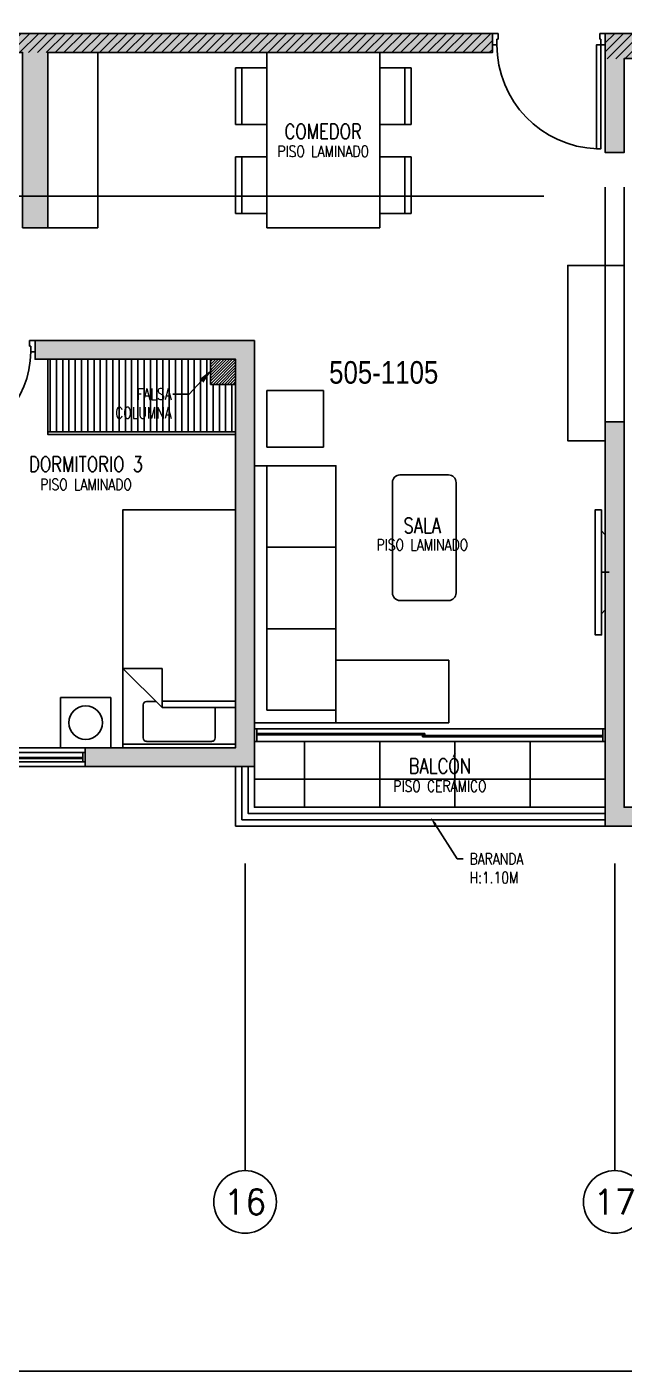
# Model space of a CAD drawing. Header units: millimetres. Extents: x -3 to 53, y -269 to 39.
# Drawn here: x 33.28 to 38.05, y -70.6 to -59.88 of the extents above; entities that cross this region are included whole.
import ezdxf
from ezdxf import colors
from ezdxf.entities.mleader import LeaderData, LeaderLine
from ezdxf.enums import TextEntityAlignment as Align
from ezdxf.math import Vec2, Vec3

# ---------------------------------------------------------------- set-up
doc = ezdxf.new("R2010")
doc.units = ezdxf.units.MM
doc.header["$LTSCALE"] = 15
for name, pattern in [('CENTER', [2, 1.25, -0.25, 0.25, -0.25]), ('HIDDEN2', [0.1875, 0.125, -0.0625]), ('PHANTOM', [63.5, 31.75, -6.35, 6.35, -6.35, 6.35, -6.35]), ('PHANTOM2', [1.25, 0.625, -0.125, 0.125, -0.125, 0.125, -0.125])]:
    doc.linetypes.add(name, pattern=pattern)
doc.layers.get('0').update_dxf_attribs({"color": 250})
for name, color, linetype in [('A-BARANDAS', 250, 'Continuous'), ('A-CORTE', 250, 'CENTER'), ('A-EJES', 251, 'PHANTOM'), ('A-EST HATCH', 250, 'Continuous'), ('A-EST PLACAS', 250, 'Continuous'), ('A-EST VIGAS', 250, 'HIDDEN2'), ('A-HATCH', 250, 'Continuous'), ('A-MOBILIARIO', 250, 'Continuous'), ('A-MURO BAJO', 251, 'Continuous'), ('A-NUMERACIONDEP', 251, 'Continuous'), ('A-PROYECCIONES', 250, 'HIDDEN2'), ('A-TEXTO-ACABADO PISO', 250, 'Continuous'), ('A-TEXTO-AMBIENTE', 252, 'Continuous'), ('A-TEXTO-INDICACIONES', 250, 'Continuous'), ('DLP_MOBILIARIO FIJO', 250, 'Continuous'), ('L-03_EQUIP-ACCES', 160, 'Continuous'), ('L13 Texto Grande', 150, 'Continuous'), ('MURO CF 60', 250, 'Continuous')]:
    doc.layers.add(name, color=color, linetype=linetype)
doc.layers.add('A-MUROS', color=252, linetype='Continuous', lineweight=30)
doc.styles.add('R80', font='ARIALN.TTF', dxfattribs={"height": 2.03})
doc.styles.add('ROMANS', font='romans.shx', dxfattribs={"width": 0.8})
doc.styles.add('TXT_COTAS', font='romans.shx', dxfattribs={"width": 0.8})
pattern_1 = [(45, (359.99941, -63.45593), (-0.035355339, 0.035355339), [])]

# ---------------------------------------------------------------- blocks, each defined once
blk = doc.blocks.new('A$C2493226f')
at = {"layer": 'L13 Texto Grande'}
blk.add_lwpolyline([(0, -1.1), (42.529, -1.1)], dxfattribs=at)
blk = doc.blocks.new('_Dot')
at = {"color": 0, "linetype": 'ByBlock', "lineweight": -2}
blk.add_line((-0.5, 0), (-1, 0), dxfattribs=at)
at = {"color": 0, "linetype": 'ByBlock', "const_width": 0.5}
blk.add_lwpolyline([(-0.25, 0, 1), (0.25, 0, 1)], format="xyb", close=True, dxfattribs=at)
blk = doc.blocks.new('EST.PT')
at = {"layer": 'A-EST HATCH'}
h = blk.add_hatch(color=256, dxfattribs=at)
h.dxf.hatch_style = 1
h.paths.add_polyline_path([(39.55, -2.74), (39.55, 3.325), (38.05, 3.325), (38.05, 2.575), (37.9, 2.575), (37.9, 3.525), (39.7, 3.525), (39.7, 2.65), (41.2, 2.65), (41.2, 3.15), (41.35, 3.15), (41.35, 2.45), (39.7, 2.45), (39.7, -2.74)])
h.paths.add_polyline_path([(18.45, 7.325), (20.05, 7.325), (20.05, 10.425), (18.85, 10.425), (18.85, 10.575), (20.2, 10.575), (20.2, 7.175), (18.45, 7.175)])
h.paths.add_polyline_path([(17.65, 10.575), (17.5, 10.575), (17.5, 7.175), (17.65, 7.175)])
h.paths.add_polyline_path([(12.15, 11.05), (11.85, 11.05), (11.85, 10.9), (12, 10.9), (12, 7.825), (12.15, 7.825)])
h.paths.add_polyline_path([(15.1, 10.425), (15.1, 7.325), (16.7, 7.325), (16.7, 7.175), (14.95, 7.175), (14.95, 10.575), (16.3, 10.575), (16.3, 10.425)])
h.paths.add_polyline_path([(5.85, 10.9), (5.25, 10.9), (5.25, 11.05), (6, 11.05), (6, 7.65), (4.85, 7.65), (4.85, 7.8), (5.85, 7.8)])
h.paths.add_polyline_path([(4.05, 11.05), (4.05, 7.65), (3.9, 7.65), (3.9, 11.05)])
h.paths.add_polyline_path([(3.1, 7.8), (1.5, 7.8), (1.5, 10.9), (2.7, 10.9), (2.7, 11.05), (1.35, 11.05), (1.35, 7.65), (3.1, 7.65)])
h.paths.add_polyline_path([(5.85, -2.65), (5.25, -2.65), (5.25, -2.8), (6, -2.8), (6, 0.6), (4.85, 0.6), (4.85, 0.45), (5.85, 0.45)])
h.paths.add_polyline_path([(4.05, -2.8), (4.05, 0.6), (3.9, 0.6), (3.9, -2.8)])
h.paths.add_polyline_path([(3.1, 0.45), (1.5, 0.45), (1.5, -2.65), (2.7, -2.65), (2.7, -2.8), (1.35, -2.8), (1.35, 0.6), (3.1, 0.6)])
h.paths.add_polyline_path([(8.7, 0.7), (8.85, 0.7), (8.85, -2.65), (9, -2.65), (9, -2.8), (8.7, -2.8)])
h.paths.add_polyline_path([(18.45, 0.925), (20.05, 0.925), (20.05, -2.175), (18.85, -2.175), (18.85, -2.325), (20.2, -2.325), (20.2, 1.075), (18.45, 1.075)])
h.paths.add_polyline_path([(17.65, -2.325), (17.5, -2.325), (17.5, 1.075), (17.65, 1.075)])
h.paths.add_polyline_path([(12.15, -2.8), (11.85, -2.8), (11.85, -2.65), (12, -2.65), (12, 0.425), (12.15, 0.425)])
h.paths.add_polyline_path([(15.1, -2.175), (15.1, 0.925), (16.7, 0.925), (16.7, 1.075), (14.95, 1.075), (14.95, -2.325), (16.3, -2.325), (16.3, -2.175)])
h.paths.add_polyline_path([(31.6, 7.325), (30, 7.325), (30, 10.425), (31.2, 10.425), (31.2, 10.575), (29.85, 10.575), (29.85, 7.175), (31.6, 7.175)])
h.paths.add_polyline_path([(32.4, 10.575), (32.55, 10.575), (32.55, 7.175), (32.4, 7.175)])
h.paths.add_polyline_path([(38.2, 11.05), (38.2, 10.9), (38.05, 10.9), (38.05, 7.825), (37.9, 7.825), (37.9, 11.05)])
h.paths.add_polyline_path([(34.95, 10.425), (34.95, 7.325), (33.35, 7.325), (33.35, 7.175), (35.1, 7.175), (35.1, 10.575), (33.75, 10.575), (33.75, 10.425)])
h.paths.add_polyline_path([(39.7, 5.8), (41.35, 5.8), (41.35, 5.1), (41.2, 5.1), (41.2, 5.6), (39.7, 5.6), (39.7, 4.725), (37.9, 4.725), (37.9, 5.675), (38.05, 5.675), (38.05, 4.925), (39.55, 4.925), (39.55, 10.99), (39.7, 10.99)])
h.paths.add_polyline_path([(44.2, 10.9), (44.8, 10.9), (44.8, 11.05), (44.05, 11.05), (44.05, 7.65), (45.2, 7.65), (45.2, 7.8), (44.2, 7.8)])
h.paths.add_polyline_path([(46, 11.05), (46, 7.65), (46.15, 7.65), (46.15, 11.05)])
h.paths.add_polyline_path([(46.95, 7.8), (48.55, 7.8), (48.55, 10.9), (47.35, 10.9), (47.35, 11.05), (48.7, 11.05), (48.7, 7.65), (46.95, 7.65)])
h.paths.add_polyline_path([(46, -2.8), (46, 0.6), (46.15, 0.6), (46.15, -2.8)])
h.paths.add_polyline_path([(46.95, 0.45), (48.55, 0.45), (48.55, -2.65), (47.35, -2.65), (47.35, -2.8), (48.7, -2.8), (48.7, 0.6), (46.95, 0.6)])
h.paths.add_polyline_path([(41.35, 0.7), (41.2, 0.7), (41.2, -2.65), (41.05, -2.65), (41.05, -2.8), (41.35, -2.8)])
h.paths.add_polyline_path([(31.6, 0.925), (30, 0.925), (30, -2.175), (31.2, -2.175), (31.2, -2.325), (29.85, -2.325), (29.85, 1.075), (31.6, 1.075)])
h.paths.add_polyline_path([(32.4, -2.325), (32.55, -2.325), (32.55, 1.075), (32.4, 1.075)])
h.paths.add_polyline_path([(37.9, -2.8), (38.2, -2.8), (38.2, -2.65), (38.05, -2.65), (38.05, 0.425), (37.9, 0.425)])
h.paths.add_polyline_path([(34.95, -2.175), (34.95, 0.925), (33.35, 0.925), (33.35, 1.075), (35.1, 1.075), (35.1, -2.325), (33.75, -2.325), (33.75, -2.175)])
h.paths.add_polyline_path([(10.35, 3.525), (12.15, 3.525), (12.15, 2.575), (12, 2.575), (12, 3.325), (10.5, 3.325), (10.5, -2.74), (10.35, -2.74), (10.35, 2.45), (8.7, 2.45), (8.7, 3.15), (8.85, 3.15), (8.85, 2.65), (10.35, 2.65)])
h.paths.add_polyline_path([(44.05, -2.8), (44.05, 0.6), (45.2, 0.6), (45.2, 0.45), (44.2, 0.45), (44.2, -2.65), (44.8, -2.65), (44.8, -2.8)])
h.paths.add_polyline_path([(46.953, 5.55), (47.1, 5.55), (47.1, 6.75), (44.95, 6.75), (44.95, 6.6), (45.4, 6.6), (45.4, 5), (45.6, 5), (45.6, 6.6), (46.95, 6.6), (46.95, 5.55)], flags=17)
h.paths.add_polyline_path([(46.953, 2.7), (47.1, 2.7), (47.1, 1.5), (44.95, 1.5), (44.95, 1.65), (45.4, 1.65), (45.4, 3.25), (45.6, 3.25), (45.6, 1.65), (46.95, 1.65), (46.95, 2.7)], flags=17)
h.paths.add_polyline_path([(41.2, 4.2), (44.05, 4.2), (44.05, 6.75), (44.2, 6.75), (44.2, 4.2), (46.95, 4.2), (46.95, 4.8), (47.1, 4.8), (47.1, 4.2), (49.9, 4.2), (49.9, 8.15), (49.85, 8.15), (49.85, 8.25), (50.05, 8.25), (50.05, 0), (49.85, 0), (49.85, 0.1), (49.9, 0.1), (49.9, 4.05), (47.1, 4.05), (47.1, 3.45), (46.95, 3.45), (46.95, 4.05), (44.2, 4.05), (44.2, 1.5), (44.05, 1.5), (44.05, 4.05), (41.2, 4.05)])
h.paths.add_polyline_path([(41.35, 11.05), (41.35, 7.55), (41.2, 7.55), (41.2, 10.9), (41.05, 10.9), (41.05, 11.05)])
h.paths.add_polyline_path([(10.35, 10.99), (10.35, 5.8), (8.7, 5.8), (8.7, 5.1), (8.85, 5.1), (8.85, 5.6), (10.35, 5.6), (10.35, 4.725), (12.15, 4.725), (12.15, 5.675), (12, 5.675), (12, 4.925), (10.5, 4.925), (10.5, 10.99)])
h.paths.add_polyline_path([(2.95, 4.2), (0.15, 4.2), (0.15, 8.15), (0.2, 8.15), (0.2, 8.25), (0, 8.25), (0, 0), (0.2, 0), (0.2, 0.1), (0.15, 0.1), (0.15, 4.05), (2.95, 4.05), (2.95, 3.45), (3.1, 3.45), (3.1, 4.05), (5.85, 4.05), (5.85, 1.5), (6, 1.5), (6, 4.05), (8.85, 4.05), (8.85, 4.2), (6, 4.2), (6, 6.75), (5.85, 6.75), (5.85, 4.2), (3.1, 4.2), (3.1, 4.8), (2.95, 4.8)])
h.paths.add_polyline_path([(8.7, 11.05), (9, 11.05), (9, 10.9), (8.85, 10.9), (8.85, 7.55), (8.7, 7.55)])
h.paths.add_polyline_path([(3.097, 5.55), (2.95, 5.55), (2.95, 6.75), (5.1, 6.75), (5.1, 6.6), (4.65, 6.6), (4.65, 5), (4.45, 5), (4.45, 6.6), (3.1, 6.6), (3.1, 5.55)], flags=17)
h.paths.add_polyline_path([(3.097, 2.7), (2.95, 2.7), (2.95, 1.5), (5.1, 1.5), (5.1, 1.65), (4.65, 1.65), (4.65, 3.25), (4.45, 3.25), (4.45, 1.65), (3.1, 1.65), (3.1, 2.7)], flags=17)
h.paths.add_polyline_path([(23.35, 4.725), (23.2, 4.725), (23.2, 8.425), (23.35, 8.425)])
h.paths.add_polyline_path([(27.6, 4.725), (37, 4.725), (37, 4.875), (33.45, 4.875), (33.45, 6.275), (33.25, 6.275), (33.25, 4.875), (30.35, 4.875), (30.35, 6.275), (30.2, 6.275), (30.2, 4.875), (27.8, 4.875), (27.8, 6.125), (29.45, 6.125), (29.45, 6.275), (27.175, 6.275), (27.175, 6.125), (27.6, 6.125)])
h.paths.add_polyline_path([(27.15, 4.725), (25.15, 4.725), (25.15, 4.875), (27, 4.875), (27, 8.275), (25.15, 8.275), (25.15, 8.425), (27, 8.425), (27, 10.575), (27.85, 10.575), (27.85, 10.425), (27.15, 10.425)])
h.paths.add_polyline_path([(22.45, 6.125), (22.45, 4.725), (13.05, 4.725), (13.05, 4.875), (16.6, 4.875), (16.6, 6.275), (16.8, 6.275), (16.8, 4.875), (19.7, 4.875), (19.7, 6.275), (19.85, 6.275), (19.85, 4.875), (22.25, 4.875), (22.25, 6.125), (20.6, 6.125), (20.6, 6.275), (22.845, 6.275), (22.845, 6.125)])
h.paths.add_polyline_path([(22.87, 10.425), (22.2, 10.425), (22.2, 10.575), (23.02, 10.575), (23.02, 4.725), (22.87, 4.725)])
h.paths.add_polyline_path([(23.02, 1.95), (23.02, -2.325), (22.2, -2.325), (22.2, -2.175), (22.87, -2.175), (22.87, 1.95)])
h.paths.add_polyline_path([(21.05, 1.975), (21.05, 2.125), (22.82, 2.125), (22.82, 3.375), (20.3, 3.375), (20.3, 1.975), (20.15, 1.975), (20.15, 3.375), (16.8, 3.375), (16.8, 1.975), (16.6, 1.975), (16.6, 3.375), (13.05, 3.375), (13.05, 3.525), (23.02, 3.525), (23.02, 1.975)])
h.paths.add_polyline_path([(27, 1.95), (27, -1.775), (23.35, -1.775), (23.35, 0.875), (25.7, 0.875), (25.7, 1.425), (26, 1.425), (26, 1.575), (25.55, 1.575), (25.55, 1.025), (23.35, 1.025), (23.35, 3.375), (26, 3.375), (26, 3.525), (23.2, 3.525), (23.2, -1.925), (27, -1.925), (27, -2.325), (27.85, -2.325), (27.85, -2.175), (27.15, -2.175), (27.15, 1.95)])
h.paths.add_polyline_path([(29, 1.975), (29, 2.125), (27.2, 2.125), (27.2, 3.375), (29.75, 3.375), (29.75, 1.975), (29.9, 1.975), (29.9, 3.375), (33.25, 3.375), (33.25, 1.975), (33.45, 1.975), (33.45, 3.375), (37, 3.375), (37, 3.525), (27, 3.525), (27, 1.975)])
at = {"layer": 'A-EST PLACAS'}
for points in [[(29, 1.975), (29, 2.125), (27.2, 2.125), (27.2, 3.375), (29.75, 3.375), (29.75, 1.975), (29.9, 1.975), (29.9, 3.375), (33.25, 3.375), (33.25, 1.975), (33.45, 1.975), (33.45, 3.375), (37, 3.375), (37, 3.525), (27, 3.525), (27, 1.975)], [(39.55, -2.74), (39.55, 3.325), (38.05, 3.325), (38.05, 2.575), (37.9, 2.575), (37.9, 3.525), (39.7, 3.525), (39.7, 2.65), (41.2, 2.65), (41.2, 3.15), (41.35, 3.15), (41.35, 2.45), (39.7, 2.45), (39.7, -2.74)], [(34.95, -2.175), (34.95, 0.925), (33.35, 0.925), (33.35, 1.075), (35.1, 1.075), (35.1, -2.325), (33.75, -2.325), (33.75, -2.175)], [(37.9, -2.8), (38.2, -2.8), (38.2, -2.65), (38.05, -2.65), (38.05, 0.425), (37.9, 0.425)]]:
    blk.add_lwpolyline(points, close=True, dxfattribs=at)
at = {"layer": 'A-EST VIGAS'}
for p, q in [((37.9, 0.425), (37.9, 2.575)), ((38.05, 0.425), (38.05, 2.575)), ((33.75, -2.325), (32.55, -2.325))]:
    blk.add_line(p, q, dxfattribs=at)
blk.add_lwpolyline([(34.95, -2.325), (34.95, -2.8), (37.9, -2.8)], dxfattribs=at)
blk = doc.blocks.new('A$C72FD42DB')
for p, q in [((0.325, 1.4, 0), (1.225, 1.4, 0)), ((0.325, 0), (0.325, 1.4, 0)), ((1.225, 0), (1.225, 1.4, 0)), ((0.325, 0), (1.225, 0))]:
    blk.add_line(p, q)
for points in [[(0.325, 1.285), (0.075, 1.285), (0.075, 0.835), (0.325, 0.835)], [(0.125, 1.285), (0.125, 0.835)], [(1.225, 1.285), (1.475, 1.285), (1.475, 0.835), (1.225, 0.835)], [(1.425, 1.285), (1.425, 0.835)], [(0.325, 0.125), (0.075, 0.125), (0.075, 0.575), (0.325, 0.575)], [(0.125, 0.125), (0.125, 0.575)], [(1.225, 0.125), (1.475, 0.125), (1.475, 0.575), (1.225, 0.575)], [(1.425, 0.125), (1.425, 0.575)]]:
    blk.add_lwpolyline(points)
blk = doc.blocks.new('A$C4BFA03A9')
for points in [[(0.06, -0.5), (0.11, -0.5), (0.11, 0.5), (0.06, 0.5)], [(0.03, -0.3), (0.06, -0.33), (0.06, 0.33), (0.03, 0.3)]]:
    blk.add_lwpolyline(points, close=True)
at = {"layer": 'A-PROYECCIONES', "ltscale": 0.15}
blk.add_line((0.06, 0), (0, 0), dxfattribs=at)
blk = doc.blocks.new('1 PLAZA')
for p, q in [((-0.286, -0.322), (-0.286, -0.078)), ((-0.259, -0.051), (0.262, -0.051)), ((0.289, -0.078), (0.289, -0.342)), ((-0.45, -0.322), (0.136, -0.322)), ((0.136, -0.371), (-0.45, -0.371)), ((0.45, -0.632), (0.136, -0.322)), ((0.136, -0.322), (0.136, -0.632)), ((0.262, -0.368), (0.183, -0.368)), ((0.136, -0.632), (0.45, -0.632))]:
    blk.add_line(p, q)
at = {"extrusion": (4.49068e-08, -3.60286e-08, 1), "elevation": 0}
blk.add_lwpolyline([(-0.45, -0.029), (0.45, -0.029), (0.45, 0), (-0.45, 0)], close=True, dxfattribs=at)
blk.add_lwpolyline([(-0.45, -1.9), (-0.45, -0.029), (0.45, -0.029), (0.45, -1.9)], close=True)
for centre, start, end in [((-0.259, -0.078), 90, 180), ((0.262, -0.078), 0, 90), ((0.262, -0.342), 270, 0)]:
    blk.add_arc(centre, 0.0267, start, end)
blk = doc.blocks.new('VELADOR')
blk.add_lwpolyline([(0, 0.4), (0, 0), (0.4, 0), (0.4, 0.4)], close=True)
blk.add_circle((0.2, 0.2), 0.134)
blk = doc.blocks.new('*U141')
for p, q in [((0.01, 0.755), (0.01, 0.8)), ((0.055, 0.755), (0.01, 0.755)), ((0.1, 0.765), (0.055, 0.765)), ((0.055, 0.755), (0.055, 0.765)), ((0.1, 0.765), (0.1, 0.8)), ((0.055, 0.045), (0.01, 0.045)), ((0.01, 0.045), (0.01, 0)), ((0.055, 0.045), (0.055, 0.035)), ((0.1, 0.035), (0.055, 0.035)), ((0.1, 0.035), (0.1, 0))]:
    blk.add_line(p, q)
blk.add_lwpolyline([(0.83, 0.07), (0.83, 0.035), (0.1, 0.035), (0.1, 0.07)], close=True)
at = {"linetype": 'HIDDEN2'}
blk.add_arc((0.1, 0.034), 0.731, 2.2301, 89.9672, dxfattribs=at)
blk = doc.blocks.new('VP.120')
at = {"layer": 'A-MURO BAJO'}
for p, q in [((0, 0), (1.2, 0)), ((0, -0.15), (1.2, -0.15))]:
    blk.add_line(p, q, dxfattribs=at)
at = {"layer": 'DLP_MOBILIARIO FIJO', "color": 251}
for p, q in [((0.02, -0.038), (1.18, -0.038)), ((1.18, -0.113), (0.02, -0.113))]:
    blk.add_line(p, q, dxfattribs=at)
at = {"layer": 'DLP_MOBILIARIO FIJO', "color": 6}
for points in [[(0, -0.113), (0.02, -0.113), (0.02, -0.038), (0, -0.038)], [(1.2, -0.113), (1.18, -0.113), (1.18, -0.038), (1.2, -0.038)]]:
    blk.add_lwpolyline(points, close=True, dxfattribs=at)
at = {"layer": 'DLP_MOBILIARIO FIJO', "elevation": 0}
for points in [[(0.61, -0.063), (0.02, -0.063), (0.02, -0.073), (0.61, -0.073)], [(0.59, -0.088), (1.18, -0.088), (1.18, -0.078), (0.59, -0.078)]]:
    blk.add_lwpolyline(points, close=True, dxfattribs=at)
blk = doc.blocks.new('*U140')
for p, q in [((0.01, 0.855), (0.01, 0.9)), ((0.1, 0.865), (0.055, 0.865)), ((0.055, 0.855), (0.055, 0.865)), ((0.1, 0.865), (0.1, 0.9)), ((0.055, 0.855), (0.01, 0.855)), ((0.055, 0.045), (0.01, 0.045)), ((0.01, 0.045), (0.01, 0)), ((0.055, 0.045), (0.055, 0.035)), ((0.1, 0.035), (0.055, 0.035)), ((0.1, 0.035), (0.1, 0))]:
    blk.add_line(p, q)
blk.add_lwpolyline([(0.93, 0.07), (0.93, 0.035), (0.1, 0.035), (0.1, 0.07)], close=True)
at = {"linetype": 'HIDDEN2'}
blk.add_arc((0.1, 0.034), 0.831, 2.2301, 89.9672, dxfattribs=at)
blk = doc.blocks.new('SOFA SEC')
for p, q in [((0, 0.65), (0.1, 0.65)), ((0.1, 0.65), (0.1, 0.1)), ((0.5, 0.65), (0.1, 0.65)), ((0.75, 0.65), (0.75, 0.1)), ((1.4, 0.65), (1.4, 0.1)), ((0.1, 0.1), (2.05, 0.1))]:
    blk.add_line(p, q)
blk.add_lwpolyline([(0.5, 1.55), (0.5, 0.65), (2.05, 0.65), (2.05, 0), (0, 0), (0, 1.55)], close=True)
blk = doc.blocks.new('MESA CENTRO')
for p, q in [((-0.194, 0), (0.194, 0)), ((-0.254, -0.942), (-0.254, -0.06)), ((0.254, -0.06), (0.254, -0.942)), ((0.194, -1.002), (-0.194, -1.002))]:
    blk.add_line(p, q)
for centre, start, end in [((-0.194, -0.06), 90, 180), ((0.194, -0.06), 0, 90), ((-0.194, -0.942), 180, 270), ((0.194, -0.942), 270, 0)]:
    blk.add_arc(centre, 0.06, start, end)
blk = doc.blocks.new('Cortes-Elev.')
at = {"layer": 'A-CORTE', "linetype": 'CENTER', "ltscale": 0.5}
blk.add_lwpolyline([(-1.966, 27.228), (51.86, 27.228)], dxfattribs=at)
blk = doc.blocks.new('Ejes_Torre G')
at = {"layer": 'A-EJES', "linetype": 'PHANTOM2', "ltscale": 0.5}
for points in [[(35.025, -2.75), (35.025, -0.3)], [(37.975, -2.75), (37.975, -0.3)]]:
    blk.add_lwpolyline(points, dxfattribs=at)
at = {"layer": 'A-EJES', "linetype": 'Continuous'}
for centre in [(35.025, -3), (37.975, -3)]:
    blk.add_circle(centre, 0.25, dxfattribs=at)
at = {"layer": 'A-EJES', "linetype": 'Continuous', "style": 'ROMANS'}
for s, p in [('16', (35.025, -3)), ('17', (37.975, -3))]:
    blk.add_text(s, height=0.2, dxfattribs=at).set_placement(p, align=Align.MIDDLE_CENTER)

msp = doc.modelspace()

# ---------------------------------------------------------------- hatches: boundary and pattern name
at = {"layer": 'A-HATCH'}
h = msp.add_hatch(dxfattribs=at)
h.set_pattern_fill('ANSI31', color=256, scale=0.005, angle=-180)
h.set_pattern_definition([(225, (-68.179708, 0.747755), (0.0112253202, -0.0112253202), [])])
h.paths.add_polyline_path([(34.95, -62.7289), (34.75, -62.7289), (34.75, -62.5289), (34.95, -62.5289)])
h = msp.add_hatch(dxfattribs=at)
h.set_pattern_fill('_USER', color=256, scale=0.6, angle=-180, double=1, pattern_type=0)
h.set_pattern_definition([(180, (-1.7, -32.2789), (7e-17, -0.6), []), (270, (-1.7, -32.2789), (0.6, 4e-17), [])])
h.paths.add_polyline_path([(35.1, -66.1039), (35.1, -65.5789), (37.9, -65.5789), (37.9, -66.1039)])
at = {"layer": 'DLP_MOBILIARIO FIJO'}
h = msp.add_hatch(dxfattribs=at)
h.set_pattern_fill('_USER', color=256, scale=0.05, angle=90, pattern_type=0)
h.set_pattern_definition([(90, (-6.130015, -35.273874), (-0.05, 3e-18), [])])
h.paths.add_polyline_path([(33.47, -63.1089), (33.47, -62.5289), (34.75, -62.5289), (34.75, -62.7289), (34.95, -62.7289), (34.95, -63.1089)])
at = {"layer": 'MURO CF 60'}
h = msp.add_hatch(dxfattribs=at)
h.set_pattern_fill('_USER', color=256, scale=0.05, angle=45, pattern_type=0)
h.set_pattern_definition(pattern_1)
h.paths.add_polyline_path([(36.9994, -59.9309), (29.8994, -59.9309), (29.8994, -60.0809), (36.9994, -60.0809)])
h = msp.add_hatch(dxfattribs=at)
h.set_pattern_fill('_USER', color=256, scale=0.05, angle=45, pattern_type=0)
h.set_pattern_definition(pattern_1)
h.paths.add_polyline_path([(37.8994, -59.9309), (39.5494, -59.9309), (39.5494, -60.1309), (37.8994, -60.1309)])

# ---------------------------------------------------------------- linework, layer by layer
at = {"layer": 'A-BARANDAS'}
for points in [[(37.9, -66.2039), (35, -66.2039), (35, -65.7789)], [(37.9, -66.1539), (35.05, -66.1539), (35.05, -65.7789)]]:
    msp.add_lwpolyline(points, dxfattribs=at)
at = {"layer": 'A-MOBILIARIO', "elevation": 0}
msp.add_lwpolyline([(35.65, -63.2289), (35.65, -62.7789), (35.2, -62.7789), (35.2, -63.2289)], close=True, dxfattribs=at)
at = {"layer": 'A-MURO BAJO'}
for p, q in [((35.12, -65.4789, 0), (37.88, -65.4789, 0)), ((37.88, -65.5789, 0), (35.12, -65.5789, 0)), ((34.95, -66.2539, 0), (34.95, -65.7789, 0))]:
    msp.add_line(p, q, dxfattribs=at)
at = {"layer": 'A-MURO BAJO', "elevation": 0}
msp.add_lwpolyline([(33.45, -61.4789), (33.85, -61.4789), (33.85, -60.0789), (33.45, -60.0789)], close=True, dxfattribs=at)
for points in [[(37.9, -63.1789), (37.6, -63.1789), (37.6, -61.7789), (38.05, -61.7789), (38.05, -63.0289), (37.9, -63.0289), (37.9, -63.1289)], [(37.9, -66.2539), (34.95, -66.2539)]]:
    msp.add_lwpolyline(points, dxfattribs=at)
at = {"layer": 'A-MURO BAJO'}
msp.add_lwpolyline([(37.9, -66.1039), (35.1, -66.1039), (35.1, -65.7789)], dxfattribs=at)
at = {"layer": 'A-MUROS'}
for p, q in [((27, -59.9289), (37, -59.9289)), ((37, -60.0789), (37, -59.9289)), ((37.9, -59.9289), (39.7, -59.9289)), ((37.9, -60.8789), (37.9, -59.9289)), ((33.45, -60.0789), (37, -60.0789)), ((33.45, -61.4789), (33.45, -60.0789)), ((38.05, -60.1289), (39.55, -60.1289)), ((38.05, -60.8789), (38.05, -60.1289)), ((37.9, -60.8789), (38.05, -60.8789)), ((33.25, -61.4789), (33.45, -61.4789)), ((33.35, -62.5289), (33.35, -62.3789)), ((35.1, -62.3789), (33.35, -62.3789)), ((35.1, -65.7789), (35.1, -62.3789)), ((34.75, -62.5289), (33.35, -62.5289)), ((34.75, -62.5289), (34.75, -62.7289)), ((34.75, -62.7289), (34.95, -62.7289)), ((34.95, -65.6289), (34.95, -62.7289)), ((37.9, -63.0289), (37.9, -66.2539)), ((38.05, -63.0289), (37.9, -63.0289)), ((33.75, -65.7789), (33.75, -65.6289)), ((34.95, -65.6289), (33.75, -65.6289)), ((35.1, -65.7789), (33.75, -65.7789)), ((37.9, -66.2539), (38.2, -66.2539))]:
    msp.add_line(p, q, dxfattribs=at)
at = {"layer": 'A-PROYECCIONES'}
msp.add_line((37.9, -59.9289, 0), (37.9, -59.9289, 0), dxfattribs=at)
at = {"layer": 'DLP_MOBILIARIO FIJO', "elevation": 0}
for points in [[(34.95, -62.5289), (33.45, -62.5289), (33.45, -63.1089)], [(34.95, -62.5289), (34.95, -63.1289), (33.45, -63.1289), (33.45, -63.1089), (34.95, -63.1089)], [(33.47, -63.1089), (33.47, -62.5289)]]:
    msp.add_lwpolyline(points, dxfattribs=at)
for points in [[(35.1, -65.4789), (35.12, -65.4789), (35.12, -65.5789), (35.1, -65.5789)], [(36.46, -65.5164), (35.12, -65.5164), (35.12, -65.5264), (36.46, -65.5264)], [(36.44, -65.5414), (37.88, -65.5414), (37.88, -65.5314), (36.44, -65.5314)], [(37.88, -65.4789), (37.9, -65.4789), (37.9, -65.5789), (37.88, -65.5789)]]:
    msp.add_lwpolyline(points, close=True, dxfattribs=at)

# ---------------------------------------------------------------- block references
at = {"rotation": 180}
msp.add_blockref('VP.120', (33.75, -65.7789, 0), dxfattribs=at)
at = {"layer": 'A-CORTE'}
msp.add_blockref('Cortes-Elev.', (0, -88.4539), dxfattribs=at)
at = {"layer": 'A-EST PLACAS'}
msp.add_blockref('EST.PT', (0, -63.4539), dxfattribs=at)
at = {"layer": 'A-MOBILIARIO', "xscale": -1}
for name, p, rotation in [('*U140', (37.9, -59.9189, 0), 90), ('A$C72FD42DB', (34.8745, -60.0789, 0), 180), ('SOFA SEC', (35.1, -65.4289, 0), 270.0004328521019), ('MESA CENTRO', (36.4553, -63.4518, 0), 2.257911114078581e-05)]:
    msp.add_blockref(name, p, dxfattribs=dict(at, rotation=rotation))
at = {"layer": 'A-MOBILIARIO'}
for name, p, rotation in [('*U141', (32.55, -62.3689, 0), 270), ('A$C4BFA03A9', (37.93, -64.2289, 0), 180)]:
    msp.add_blockref(name, p, dxfattribs=dict(at, rotation=rotation))
at = {"layer": 'A-MOBILIARIO', "extrusion": (-4.49068e-08, 3.60286e-08, -1), "xscale": -1, "zscale": -1, "rotation": 180}
for name, p in [('1 PLAZA', (-34.5, -65.6289, 0)), ('VELADOR', (-33.9529, -65.2289, 0))]:
    msp.add_blockref(name, p, dxfattribs=at)
at = {"layer": 'A-MUROS'}
msp.add_blockref('Ejes_Torre G', (0, -66.2539), dxfattribs=at)
at = {"layer": 'L-03_EQUIP-ACCES'}
msp.add_blockref('A$C2493226f', (0, -69.5039), dxfattribs=at)

# ---------------------------------------------------------------- texts
at = {"layer": 'A-TEXTO-ACABADO PISO', "char_height": 0.09, "attachment_point": 2, "rotation": 359.99998, "style": 'ROMANS'}
for width, insert in [(1.20225, (35.6488, -60.8241)), (1.20225, (33.7562, -63.4827)), (1.034523, (36.4401, -63.9642, 0))]:
    msp.add_mtext_dynamic_manual_height_columns('PISO LAMINADO', width=width, gutter_width=12.5, heights=[0], dxfattribs=dict(at, insert=insert))
at = {"layer": 'A-TEXTO-ACABADO PISO', "insert": (36.5803, -65.8909), "char_height": 0.09, "attachment_point": 2, "style": 'ROMANS'}
msp.add_mtext_dynamic_manual_height_columns('PISO CERAMICO', width=1.20225, gutter_width=12.5, heights=[0], dxfattribs=at)
at = {"layer": 'A-TEXTO-AMBIENTE', "style": 'ROMANS', "width": 0.8}
for s, p in [('COMEDOR', (35.6488, -60.7705)), ('DORMITORIO 3', (33.7564, -63.4258)), ('SALA', (36.44, -63.9153, 0)), ('BALCÓN', (36.58, -65.8341, 0))]:
    msp.add_text(s, height=0.12, dxfattribs=at).set_placement(p, align=Align.CENTER)

# ---------------------------------------------------------------- leaders
at = {"layer": 'A-NUMERACIONDEP'}
ml = msp.add_multileader_mtext('Standard', dxfattribs=at)
ml.set_content('505-1105', color=256, style='R80')
ml.set_leader_properties(color=256)
ml.set_arrow_properties(name='DOT')
ml.build(insert=Vec2(0, 0))
ml.multileader.update_dxf_attribs({"leader_type": 0, "has_text_frame": 1, "text_left_attachment_type": 2, "text_right_attachment_type": 2, "dogleg_length": 0.36, "arrow_head_size": 0.06, "scale": 0.06})
ctx = ml.context
ctx.base_point, ctx.scale, ctx.char_height, ctx.arrow_head_size, ctx.landing_gap_size, ctx.plane_origin = Vec3(35.6444, -62.6352), 0.06, 0.18, 0.06, 0.06, Vec3(34.8558, -62.6396)
ctx.left_attachment, ctx.right_attachment, ctx.text_align_type = 2, 2, 1
notes = []
notes.append((ctx, [(0, (1, 1, 0), (36.7106, -62.6352), (-1, 0), 0.0917, [(0, [(36.9972, -62.2863)], 0, [])])]))
ctx.mtext.insert, ctx.mtext.width, ctx.mtext.alignment, ctx.mtext.flow_direction = Vec3(36.1317, -62.5433), 0.461923, 2, 5
at = {"layer": 'A-TEXTO-INDICACIONES'}
ml = msp.add_multileader_mtext('Standard', dxfattribs=at)
ml.set_content('FALSA COLUMNA', color=256, style='ROMANS')
ml.set_leader_properties(color=7)
ml.build(insert=Vec2(0, 0))
ml.multileader.update_dxf_attribs({"dogleg_length": 1.3073, "arrow_head_size": 0.13, "scale": 0.1})
ctx = ml.context
ctx.base_point, ctx.scale, ctx.char_height, ctx.arrow_head_size, ctx.landing_gap_size, ctx.plane_origin = Vec3(33.9425, -62.8064), 0.1, 0.09, 0.13, 0.01, Vec3(34.6639, -63.7897)
ctx.text_align_type = 2
notes.append((ctx, [(0, (1, 1, 0), (34.5801, -62.8064), (-1, 0), 0.1307, [(0, [(34.7661, -62.6054)], 0, [])])]))
ctx.mtext.insert, ctx.mtext.width, ctx.mtext.defined_height, ctx.mtext.alignment, ctx.mtext.flow_direction = Vec3(34.4393, -62.7614), 0.532149, 0.5349, 3, 5
ml = msp.add_multileader_mtext('Standard', dxfattribs=at)
ml.set_content('\\pxsm1;BARANDA \\P\\pt16;H:1.10M', color=256, style='TXT_COTAS')
ml.set_leader_properties(color=256)
ml.build(insert=Vec2(0, 0))
ml.multileader.update_dxf_attribs({"dogleg_length": 0.05, "arrow_head_size": 0.07})
ctx = ml.context
ctx.base_point, ctx.char_height, ctx.arrow_head_size, ctx.landing_gap_size, ctx.plane_origin = Vec3(36.7667, -66.5155), 0.09, 0.07, 0.05, Vec3(36.357, -66.0984)
notes.append((ctx, [(0, (1, 1, 0), (36.7167, -66.5155), (1, 0), 0.05, [(0, [(36.5068, -66.1851)], 0, [])])]))
ctx.mtext.insert, ctx.mtext.width, ctx.mtext.defined_height, ctx.mtext.flow_direction = Vec3(36.8167, -66.4705), 1.102183, 0.8046, 5
for ctx, leaders in notes:
    for number, flags, end, landing, length, lines in leaders:
        leader = LeaderData()
        leader.index, (leader.has_last_leader_line, leader.has_dogleg_vector, leader.attachment_direction) = number, flags
        leader.last_leader_point, leader.dogleg_vector, leader.dogleg_length = Vec3(end), Vec3(landing), length
        for number, points, colour, breaks in lines:
            line = LeaderLine()
            line.index, line.vertices, line.color, line.breaks = number, Vec3.list(points), colors.encode_raw_color(colour), breaks
            leader.lines.append(line)
        ctx.leaders.append(leader)

doc.saveas('drawing.dxf')
